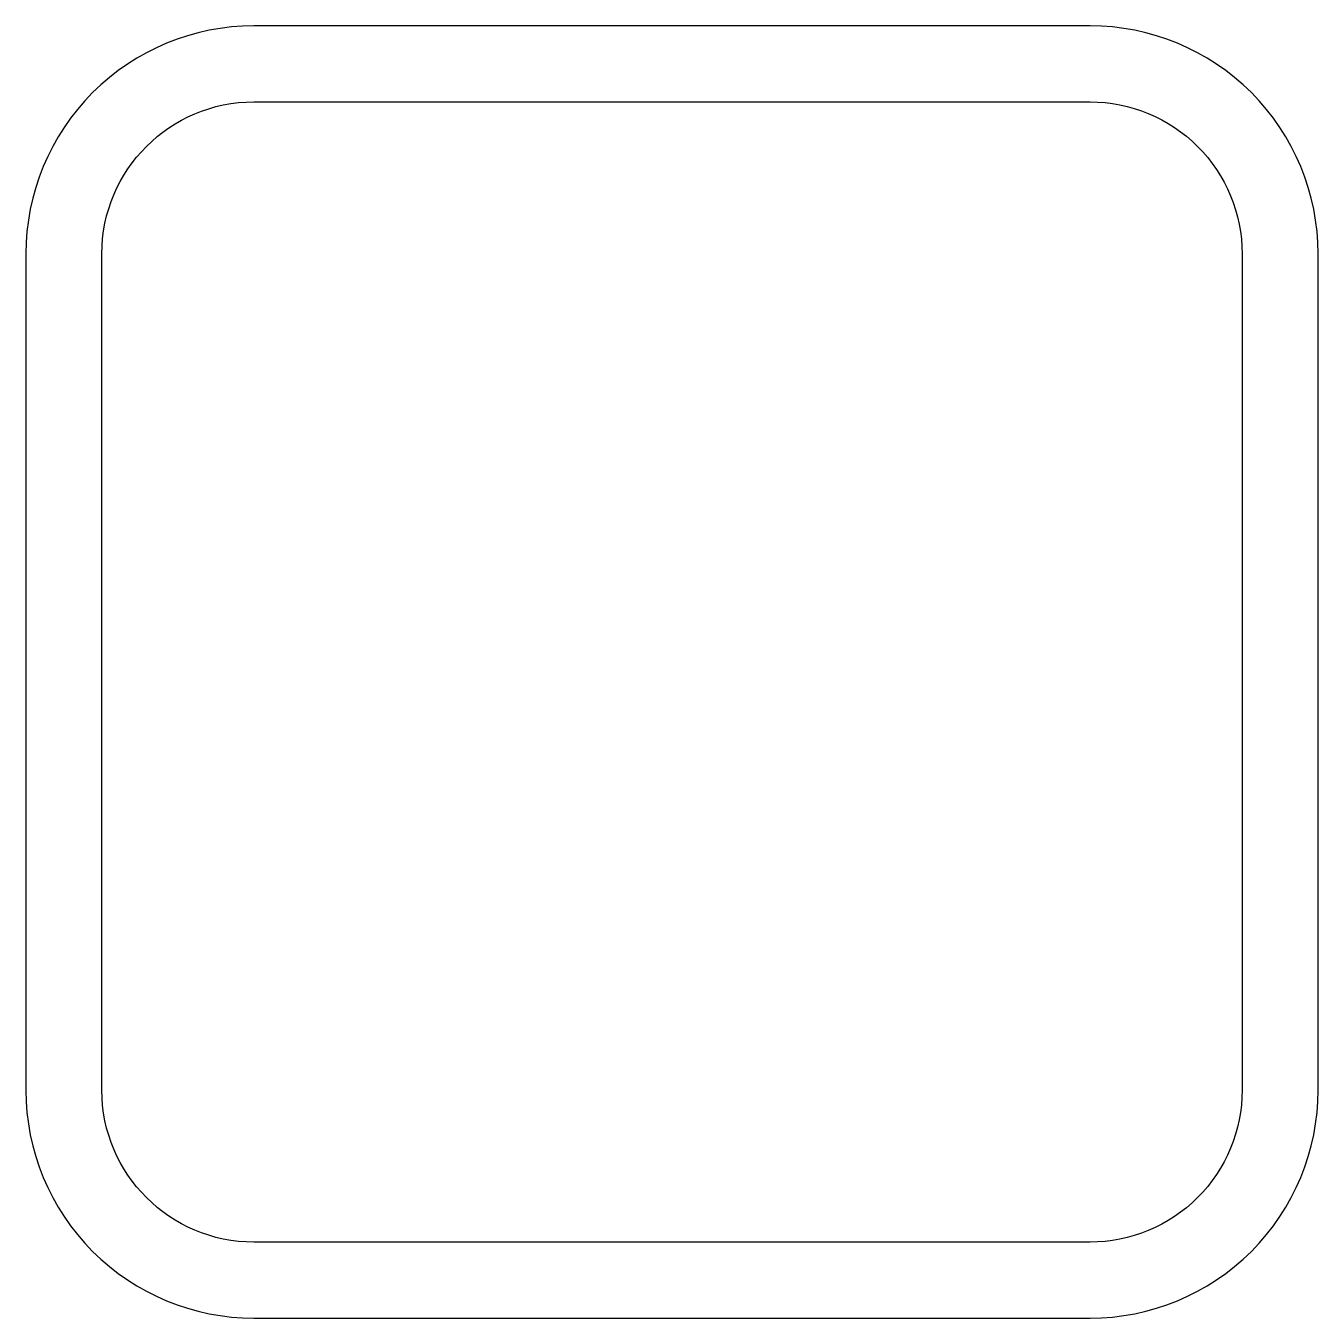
# Model space of a CAD drawing. Header units: millimetres. Extents: x -2.5 to 14.5, y -14.5 to 2.5.
import ezdxf

# ---------------------------------------------------------------- set-up
doc = ezdxf.new("R2010")
doc.units = ezdxf.units.MM
doc.layers.get('0').update_dxf_attribs({"linetype": 'CONTINUOUS'})

msp = doc.modelspace()

# ---------------------------------------------------------------- linework, layer by layer
for points in [[(11.5, 2.5), (0.5, 2.5, 0.414214), (-2.5, -0.5), (-2.5, -11.5, 0.414214), (0.5, -14.5), (11.5, -14.5, 0.414214), (14.5, -11.5), (14.5, -0.5, 0.414214)], [(0.5, 1.5), (11.5, 1.5, -0.414214), (13.5, -0.5), (13.5, -11.5, -0.414214), (11.5, -13.5), (0.5, -13.5, -0.414213), (-1.5, -11.5), (-1.5, -0.5, -0.414213)]]:
    msp.add_lwpolyline(points, format="xyb", close=True)

doc.saveas('drawing.dxf')
